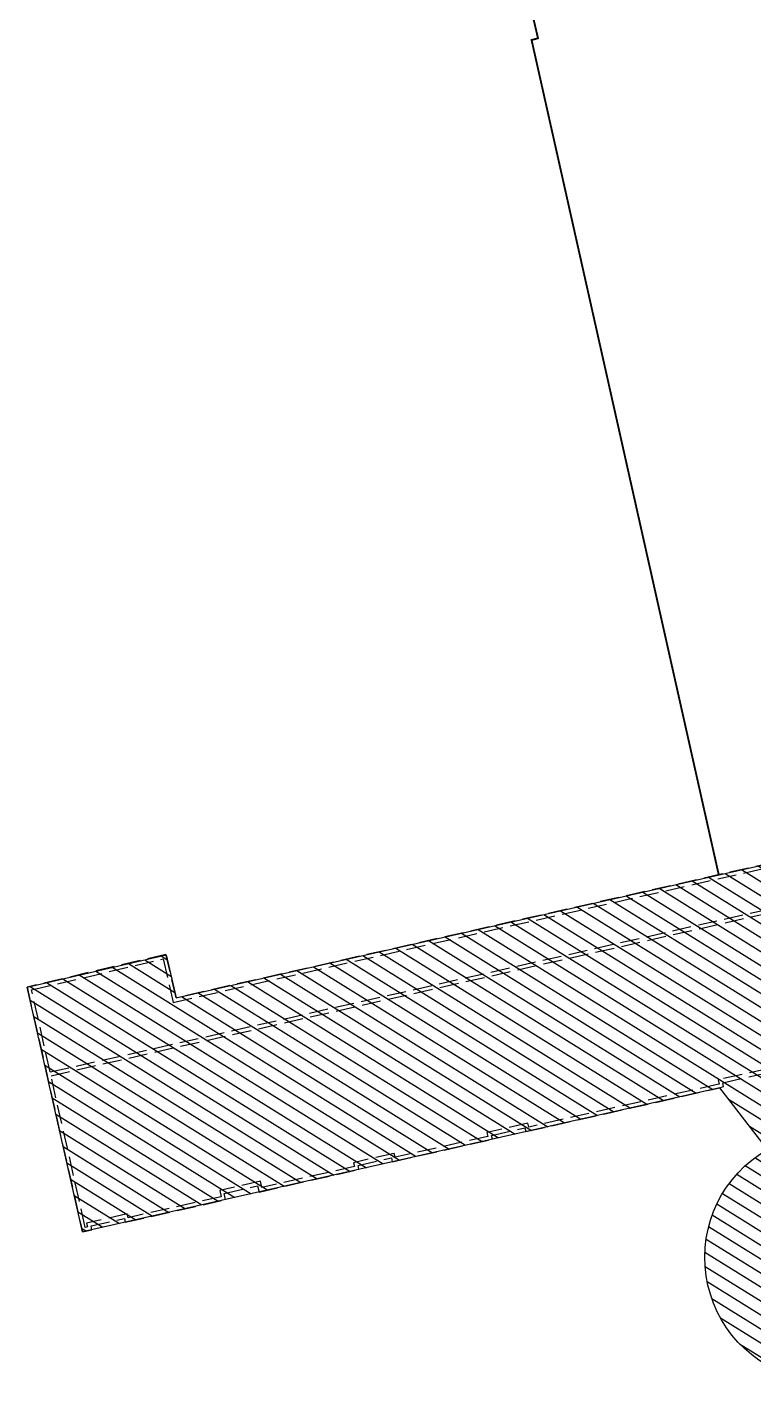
# Model space of a CAD drawing. Header units: metres. Extents: x -49 to 867749, y -579737 to 170817.
# Drawn here: x 867327.5 to 867365.8, y -409083.4 to -409012.1 of the extents above; entities that cross this region are included whole.
import ezdxf

# ---------------------------------------------------------------- set-up
doc = ezdxf.new("R2010")
doc.units = ezdxf.units.M
doc.header["$MEASUREMENT"] = 0
doc.linetypes.add('02', pattern=[0.28, 0.2, -0.08])
doc.linetypes.add('03', pattern=[0.7, 0.5, -0.2])
for name, color, linetype in [('06-TXT-DETAILS-DIVERS-02.20', 2, 'Continuous'), ('08-VU-0.20', 32, 'Continuous'), ('BAT_HACHURES', 252, 'Continuous')]:
    doc.layers.add(name, color=color, linetype=linetype)

msp = doc.modelspace()

# ---------------------------------------------------------------- hatches: boundary and pattern name
at = {"layer": 'BAT_HACHURES'}
h = msp.add_hatch(dxfattribs=at)
h.set_pattern_fill('ANSI31', color=256, scale=5, style=0)
h.set_pattern_definition([(148.1213, (867401.65184, -409059.2714), (-0.330077, -0.53073), [])])
edge = h.paths.add_edge_path()
edge.add_line((867390.566, -409061.856), (867369.446, -409066.577))
edge.add_line((867369.446, -409066.577), (867370.28, -409070.234))
edge.add_arc((867369.744, -409076.802), 6.591, 13.95806, 85.33853, ccw=False)
edge.add_arc((867369.744, -409076.807), 6.592, -102.64821, 13.99435, ccw=False)
edge.add_arc((867369.753, -409076.85), 6.552, 119.74044, 257.19083, ccw=False)
edge.add_line((867366.503, -409071.161), (867363.985, -409067.923))
edge.add_line((867363.985, -409067.923), (867330.429, -409075.506))
edge.add_line((867330.429, -409075.506), (867327.513, -409062.619))
edge.add_line((867327.513, -409062.619), (867334.83, -409060.913))
edge.add_line((867334.83, -409060.913), (867335.357, -409063.185))
edge.add_line((867335.357, -409063.185), (867373.869, -409054.454))
edge.add_line((867373.869, -409054.454), (867373.933, -409054.729))
edge.add_line((867373.933, -409054.729), (867388.193, -409051.44))
edge.add_line((867388.193, -409051.44), (867390.566, -409061.856))

# ---------------------------------------------------------------- linework, layer by layer
at = {"layer": '06-TXT-DETAILS-DIVERS-02.20', "color": 251, "linetype": '03', "true_color": 0x666666, "const_width": 0.1}
msp.add_lwpolyline([(867363.936, -409056.706), (867354.08, -409012.764), (867354.418, -409012.672), (867353.286, -409007.813), (867373.167, -409003.179), (867373.343, -409003.936), (867373.343, -409003.936)], dxfattribs=at)
at = {"layer": '08-VU-0.20', "linetype": '02', "ltscale": 5}
for p, q in [((867328.729, -409067.087), (867388.435, -409053.551)), ((867328.773, -409067.283), (867388.48, -409053.746))]:
    msp.add_line(p, q, dxfattribs=at)
for points in [[(867373.691, -409054.495), (867335.357, -409063.185), (867334.826, -409060.894), (867327.513, -409062.619)], [(867327.752, -409062.768), (867334.676, -409061.135), (867335.207, -409063.425), (867373.922, -409054.647)], [(867327.513, -409062.619), (867330.429, -409075.506), (867330.927, -409075.394), (867330.88, -409075.189), (867332.635, -409074.792), (867332.682, -409074.997), (867337.97, -409073.802), (867337.896, -409073.476), (867339.651, -409073.075), (867339.726, -409073.405), (867344.987, -409072.216), (867344.94, -409072.011), (867346.695, -409071.61), (867346.742, -409071.815), (867352.018, -409070.627), (867351.972, -409070.422), (867353.73, -409070.02), (867353.776, -409070.225), (867363.985, -409067.923), (867364.193, -409067.855), (867364.148, -409067.65), (867369.12, -409066.556)], [(867369.272, -409066.318), (867363.91, -409067.497), (867363.959, -409067.721), (867363.932, -409067.729), (867353.927, -409069.986), (867353.881, -409069.781), (867351.732, -409070.272), (867351.779, -409070.476), (867346.892, -409071.576), (867346.846, -409071.37), (867344.7, -409071.861), (867344.747, -409072.065), (867339.877, -409073.166), (867339.801, -409072.836), (867337.656, -409073.326), (867337.731, -409073.651), (867332.833, -409074.758), (867332.786, -409074.553), (867330.641, -409075.038), (867330.687, -409075.243), (867330.58, -409075.267), (867327.752, -409062.768)]]:
    msp.add_lwpolyline(points, dxfattribs=at)
at = {"layer": 'Defpoints', "elevation": 60.604}
msp.add_lwpolyline([(867390.566, -409061.856), (867369.446, -409066.577), (867370.28, -409070.234, -0.321934), (867376.14, -409075.213, -0.55798), (867368.3, -409083.239, -0.683756), (867366.503, -409071.161), (867363.985, -409067.923), (867330.429, -409075.506), (867327.513, -409062.619), (867334.83, -409060.913), (867335.357, -409063.185), (867373.869, -409054.454), (867373.933, -409054.729), (867388.193, -409051.44)], format="xyb", close=True, dxfattribs=at)

doc.saveas('drawing.dxf')
